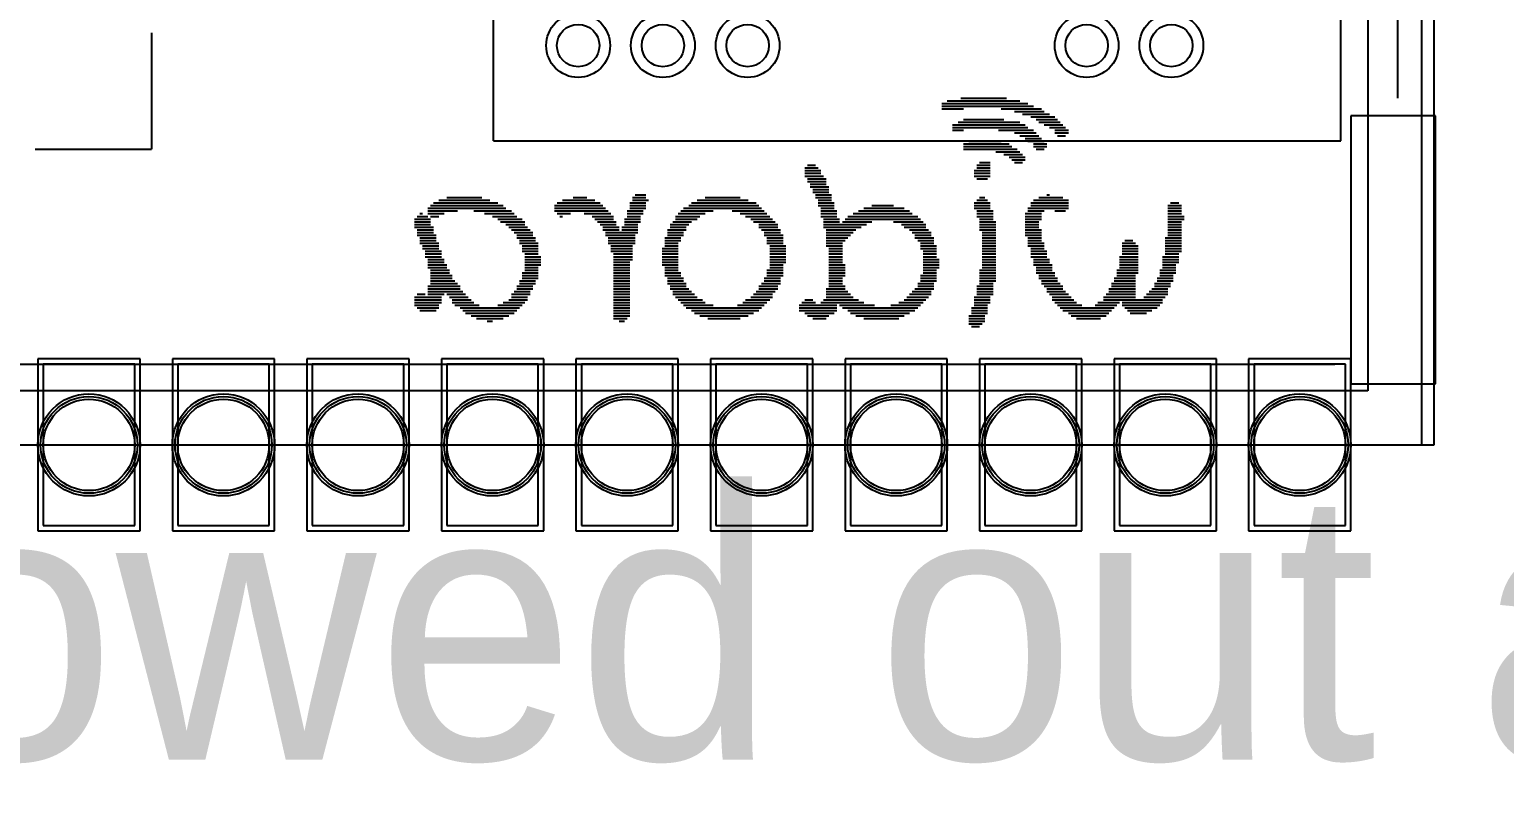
# Model space of a CAD drawing. Extents: x 135.1 to 200.1, y 94.8 to 120.2.
# Drawn here: x 158.32 to 172.24, y 94.83 to 102.2 of the extents above; entities that cross this region are included whole.
import ezdxf

# ---------------------------------------------------------------- set-up
doc = ezdxf.new("R2010")
doc.units = 0
doc.layers.get('0').update_dxf_attribs({"linetype": 'CONTINUOUS'})
for name, color, linetype in [('BOTTOMLAYER', 5, 'CONTINUOUS'), ('BOTTOMOVERLAY', 54, 'CONTINUOUS'), ('BOTTOMSOLDER', 6, 'CONTINUOUS'), ('INTERNALPLANE1', 76, 'CONTINUOUS'), ('MECHANICAL1', 6, 'CONTINUOUS'), ('MIDLAYER1', 16, 'CONTINUOUS'), ('MULTILAYER', 9, 'CONTINUOUS'), ('TOPLAYER', 1, 'CONTINUOUS'), ('TOPOVERLAY', 2, 'CONTINUOUS'), ('TOPPASTE', 8, 'CONTINUOUS'), ('TOPSOLDER', 216, 'CONTINUOUS')]:
    doc.layers.add(name, color=color, linetype=linetype)

# ---------------------------------------------------------------- blocks, each defined once
blk = doc.blocks.new('MT7628AN_DRQFN156_SMD_P0_2')
at = {"layer": 'TOPOVERLAY'}
for p in [(5, 6.099998), (6.099998, 5)]:
    blk.add_line(p, (6.1, 6.1), dxfattribs=at)
blk = doc.blocks.new('FBGA84_______4')
at = {"layer": 'TOPLAYER'}
for centre in [(-3.200001, 5.599999), (-2.4, 5.599999), (-1.600002, 5.599999), (1.599999, 5.599999), (2.399998, 5.599999), (3.199999, 5.599999), (-3.200001, 4.799998), (-2.4, 4.799998), (-1.600002, 4.799998), (1.599999, 4.799998), (2.399998, 4.799998), (3.199999, 4.799998), (-3.200001, 4), (-2.4, 4), (-1.600002, 4), (1.599999, 4), (2.399998, 4), (3.199999, 4), (-3.200001, 3.199999), (-2.4, 3.199999), (-1.600002, 3.199999), (1.599999, 3.199999), (2.399998, 3.199999), (3.199999, 3.199999), (-3.200001, 2.4), (-2.4, 2.4), (-1.600002, 2.4), (1.599999, 2.4), (2.399998, 2.4), (3.199999, 2.4), (-3.200001, 1.599999), (-2.4, 1.599999), (-1.600002, 1.599999), (1.599999, 1.599999), (2.399998, 1.599999), (3.199999, 1.599999), (-3.200001, 0.799998), (-2.4, 0.799998), (-1.600002, 0.799998), (1.599999, 0.799998), (2.399998, 0.799998), (3.199999, 0.799998), (-3.200001, 0), (-2.4, 0), (-1.600002, 0), (1.599999, 0), (2.399998, 0), (3.199999, 0), (-3.200001, -0.800001), (-2.4, -0.800001), (-1.600002, -0.800001), (1.599999, -0.800001), (2.399998, -0.800001), (3.199999, -0.800001), (-2.4, -1.600002), (-1.600002, -1.600002), (1.599999, -1.600002), (2.399998, -1.600002), (3.199999, -1.600002), (-3.200001, -2.4), (-2.4, -2.4), (-1.600002, -2.4), (1.599999, -2.4), (2.399998, -2.4), (-2.4, -3.200001), (-1.600002, -3.200001), (1.599999, -3.200001), (2.399998, -3.200001), (3.199999, -3.200001), (-3.200001, -4.000002), (-2.4, -4.000002), (-1.600002, -4.000002), (1.599999, -4.000002), (2.399998, -4.000002), (-2.4, -4.800001), (-1.600002, -4.800001), (1.599999, -4.800001), (2.399998, -4.800001), (3.199999, -4.800001), (-3.200001, -5.600001), (-2.4, -5.600001), (-1.600002, -5.600001), (1.599999, -5.600001), (2.399998, -5.600001)]:
    blk.add_circle(centre, 0.2, dxfattribs=at)
at = {"layer": 'TOPOVERLAY'}
for p, q in [((-4, -6.5), (-4, 6.5)), ((-4, 6.5), (4, 6.5)), ((4, -6.5), (4, 6.5)), ((-4, -6.5), (4, -6.5))]:
    blk.add_line(p, q, dxfattribs=at)
blk.add_circle((-4.341401, 6.5), 0.127, dxfattribs=at)
at = {"layer": 'TOPPASTE'}
for centre in [(-3.200001, 5.599999), (-2.4, 5.599999), (-1.600002, 5.599999), (1.599999, 5.599999), (2.399998, 5.599999), (3.199999, 5.599999), (-3.200001, 4.799998), (-2.4, 4.799998), (-1.600002, 4.799998), (1.599999, 4.799998), (2.399998, 4.799998), (3.199999, 4.799998), (-3.200001, 4), (-2.4, 4), (-1.600002, 4), (1.599999, 4), (2.399998, 4), (3.199999, 4), (-3.200001, 3.199999), (-2.4, 3.199999), (-1.600002, 3.199999), (1.599999, 3.199999), (2.399998, 3.199999), (3.199999, 3.199999), (-3.200001, 2.4), (-2.4, 2.4), (-1.600002, 2.4), (1.599999, 2.4), (2.399998, 2.4), (3.199999, 2.4), (-3.200001, 1.599999), (-2.4, 1.599999), (-1.600002, 1.599999), (1.599999, 1.599999), (2.399998, 1.599999), (3.199999, 1.599999), (-3.200001, 0.799998), (-2.4, 0.799998), (-1.600002, 0.799998), (1.599999, 0.799998), (2.399998, 0.799998), (3.199999, 0.799998), (-3.200001, 0), (-2.4, 0), (-1.600002, 0), (1.599999, 0), (2.399998, 0), (3.199999, 0), (-3.200001, -0.800001), (-2.4, -0.800001), (-1.600002, -0.800001), (1.599999, -0.800001), (2.399998, -0.800001), (3.199999, -0.800001), (-2.4, -1.600002), (-1.600002, -1.600002), (1.599999, -1.600002), (2.399998, -1.600002), (3.199999, -1.600002), (-3.200001, -2.4), (-2.4, -2.4), (-1.600002, -2.4), (1.599999, -2.4), (2.399998, -2.4), (-2.4, -3.200001), (-1.600002, -3.200001), (1.599999, -3.200001), (2.399998, -3.200001), (3.199999, -3.200001), (-3.200001, -4.000002), (-2.4, -4.000002), (-1.600002, -4.000002), (1.599999, -4.000002), (2.399998, -4.000002), (-2.4, -4.800001), (-1.600002, -4.800001), (1.599999, -4.800001), (2.399998, -4.800001), (3.199999, -4.800001), (-3.200001, -5.600001), (-2.4, -5.600001), (-1.600002, -5.600001), (1.599999, -5.600001), (2.399998, -5.600001)]:
    blk.add_circle(centre, 0.2, dxfattribs=at)
at = {"layer": 'TOPSOLDER'}
for centre in [(-3.200001, 5.599999), (-2.4, 5.599999), (-1.600002, 5.599999), (1.599999, 5.599999), (2.399998, 5.599999), (3.199999, 5.599999), (-3.200001, 4.799998), (-2.4, 4.799998), (-1.600002, 4.799998), (1.599999, 4.799998), (2.399998, 4.799998), (3.199999, 4.799998), (-3.200001, 4), (-2.4, 4), (-1.600002, 4), (1.599999, 4), (2.399998, 4), (3.199999, 4), (-3.200001, 3.199999), (-2.4, 3.199999), (-1.600002, 3.199999), (1.599999, 3.199999), (2.399998, 3.199999), (3.199999, 3.199999), (-3.200001, 2.4), (-2.4, 2.4), (-1.600002, 2.4), (1.599999, 2.4), (2.399998, 2.4), (3.199999, 2.4), (-3.200001, 1.599999), (-2.4, 1.599999), (-1.600002, 1.599999), (1.599999, 1.599999), (2.399998, 1.599999), (3.199999, 1.599999), (-3.200001, 0.799998), (-2.4, 0.799998), (-1.600002, 0.799998), (1.599999, 0.799998), (2.399998, 0.799998), (3.199999, 0.799998), (-3.200001, 0), (-2.4, 0), (-1.600002, 0), (1.599999, 0), (2.399998, 0), (3.199999, 0), (-3.200001, -0.800001), (-2.4, -0.800001), (-1.600002, -0.800001), (1.599999, -0.800001), (2.399998, -0.800001), (3.199999, -0.800001), (-2.4, -1.600002), (-1.600002, -1.600002), (1.599999, -1.600002), (2.399998, -1.600002), (3.199999, -1.600002), (-3.200001, -2.4), (-2.4, -2.4), (-1.600002, -2.4), (1.599999, -2.4), (2.399998, -2.4), (-2.4, -3.200001), (-1.600002, -3.200001), (1.599999, -3.200001), (2.399998, -3.200001), (3.199999, -3.200001), (-3.200001, -4.000002), (-2.4, -4.000002), (-1.600002, -4.000002), (1.599999, -4.000002), (2.399998, -4.000002), (-2.4, -4.800001), (-1.600002, -4.800001), (1.599999, -4.800001), (2.399998, -4.800001), (3.199999, -4.800001), (-3.200001, -5.600001), (-2.4, -5.600001), (-1.600002, -5.600001), (1.599999, -5.600001), (2.399998, -5.600001)]:
    blk.add_circle(centre, 0.3016, dxfattribs=at)

msp = doc.modelspace()

# ---------------------------------------------------------------- linework, layer by layer
at = {"layer": 'BOTTOMLAYER'}
for p, q in [((159.309003, 99.035801), (158.445403, 99.035801)), ((158.445403, 99.035801), (158.445403, 97.511801)), ((159.309003, 97.511801), (159.309003, 99.035801)), ((160.579003, 99.035801), (159.715403, 99.035801)), ((159.715403, 99.035801), (159.715403, 97.511801)), ((160.579003, 97.511801), (160.579003, 99.035801)), ((161.849003, 99.035801), (160.985403, 99.035801)), ((160.985403, 99.035801), (160.985403, 97.511801)), ((161.849003, 97.511801), (161.849003, 99.035801)), ((163.119003, 99.035801), (162.255403, 99.035801)), ((162.255403, 99.035801), (162.255403, 97.511801)), ((163.119003, 97.511801), (163.119003, 99.035801)), ((164.389003, 99.035801), (163.525403, 99.035801)), ((163.525403, 99.035801), (163.525403, 97.511801)), ((164.389003, 97.511801), (164.389003, 99.035801)), ((165.659003, 99.035801), (164.795403, 99.035801)), ((164.795403, 99.035801), (164.795403, 97.511801)), ((165.659003, 97.511801), (165.659003, 99.035801)), ((166.929003, 99.035801), (166.065403, 99.035801)), ((166.065403, 99.035801), (166.065403, 97.511801)), ((166.929003, 97.511801), (166.929003, 99.035801)), ((168.199003, 99.035801), (167.335403, 99.035801)), ((167.335403, 99.035801), (167.335403, 97.511801)), ((168.199003, 97.511801), (168.199003, 99.035801)), ((169.469003, 99.035801), (168.605403, 99.035801)), ((168.605403, 99.035801), (168.605403, 97.511801)), ((169.469003, 97.511801), (169.469003, 99.035801)), ((170.739003, 99.035801), (169.875403, 99.035801)), ((169.875403, 99.035801), (169.875403, 97.511801)), ((170.739003, 97.511801), (170.739003, 99.035801)), ((158.445403, 97.511801), (159.309003, 97.511801)), ((159.715403, 97.511801), (160.579003, 97.511801)), ((160.985403, 97.511801), (161.849003, 97.511801)), ((162.255403, 97.511801), (163.119003, 97.511801)), ((163.525403, 97.511801), (164.389003, 97.511801)), ((164.795403, 97.511801), (165.659003, 97.511801)), ((166.065403, 97.511801), (166.929003, 97.511801)), ((167.335403, 97.511801), (168.199003, 97.511801)), ((168.605403, 97.511801), (169.469003, 97.511801)), ((169.875403, 97.511801), (170.739003, 97.511801))]:
    msp.add_line(p, q, dxfattribs=at)
at = {"layer": 'BOTTOMOVERLAY'}
for p, q in [((166.979803, 101.525001), (167.665603, 101.525001)), ((167.106803, 101.550401), (167.538603, 101.550401)), ((166.929003, 101.499601), (167.741803, 101.499601)), ((166.929003, 101.474201), (167.792603, 101.474201)), ((166.929003, 101.448801), (167.132203, 101.448801)), ((167.487803, 101.448801), (167.868803, 101.448801)), ((167.614803, 101.423401), (167.894203, 101.423401)), ((167.691003, 101.398001), (167.945003, 101.398001)), ((167.767203, 101.372601), (167.995803, 101.372601)), ((167.030603, 101.296401), (167.716403, 101.296401)), ((167.030603, 101.271001), (167.741803, 101.271001)), ((167.030603, 101.245601), (167.132203, 101.245601)), ((167.081403, 101.321801), (167.665603, 101.321801)), ((167.132203, 101.347201), (167.513203, 101.347201)), ((167.462403, 101.245601), (167.792603, 101.245601)), ((167.818003, 101.347201), (168.021203, 101.347201)), ((167.843403, 101.321801), (168.046603, 101.321801)), ((167.894203, 101.296401), (168.072003, 101.296401)), ((167.945003, 101.271001), (168.097403, 101.271001)), ((167.995803, 101.245601), (168.122803, 101.245601)), ((167.132203, 101.118601), (167.564003, 101.118601)), ((167.132203, 101.093201), (167.589403, 101.093201)), ((167.183003, 101.144001), (167.487803, 101.144001)), ((167.614803, 101.220201), (167.818003, 101.220201)), ((167.665603, 101.194801), (167.843403, 101.194801)), ((167.716403, 101.169401), (167.868803, 101.169401)), ((167.741803, 101.144001), (167.894203, 101.144001)), ((167.792603, 101.118601), (167.919603, 101.118601)), ((167.792603, 101.093201), (167.919603, 101.093201)), ((167.995803, 101.220201), (168.122803, 101.220201)), ((168.021203, 101.194801), (168.097403, 101.194801)), ((167.132203, 101.067801), (167.640203, 101.067801)), ((167.437003, 101.042401), (167.665603, 101.042401)), ((167.513203, 101.017001), (167.691003, 101.017001)), ((167.564003, 100.991601), (167.716403, 100.991601)), ((167.589403, 100.966201), (167.716403, 100.966201)), ((167.818003, 101.067801), (167.894203, 101.067801)), ((165.633603, 100.890001), (165.760603, 100.890001)), ((165.633603, 100.864601), (165.786003, 100.864601)), ((165.633603, 100.839201), (165.786003, 100.839201)), ((165.633603, 100.813801), (165.811403, 100.813801)), ((165.659003, 100.915401), (165.735203, 100.915401)), ((167.233803, 100.864601), (167.386203, 100.864601)), ((167.233803, 100.839201), (167.386203, 100.839201)), ((167.233803, 100.813801), (167.386203, 100.813801)), ((167.259203, 100.915401), (167.386203, 100.915401)), ((167.259203, 100.890001), (167.386203, 100.890001)), ((167.284603, 100.940801), (167.386203, 100.940801)), ((167.614803, 100.940801), (167.691003, 100.940801)), ((165.659003, 100.788401), (165.836803, 100.788401)), ((165.659003, 100.763001), (165.836803, 100.763001)), ((165.684403, 100.737601), (165.836803, 100.737601)), ((165.684403, 100.712201), (165.862203, 100.712201)), ((165.709803, 100.686801), (165.862203, 100.686801)), ((167.259203, 100.788401), (167.360803, 100.788401)), ((162.103003, 100.534401), (162.788803, 100.534401)), ((162.128403, 100.559801), (162.738003, 100.559801)), ((162.179203, 100.585201), (162.661803, 100.585201)), ((162.255403, 100.610601), (162.585603, 100.610601)), ((163.271403, 100.534401), (163.728603, 100.534401)), ((163.296803, 100.559801), (163.703203, 100.559801)), ((163.347603, 100.585201), (163.652403, 100.585201)), ((163.449203, 100.610601), (163.576203, 100.610601)), ((163.982603, 100.559801), (164.135003, 100.559801)), ((163.982603, 100.534401), (164.135003, 100.534401)), ((164.008003, 100.610601), (164.135003, 100.610601)), ((164.008003, 100.585201), (164.160403, 100.585201)), ((164.033403, 100.636001), (164.135003, 100.636001)), ((164.541403, 100.534401), (165.201803, 100.534401)), ((164.566803, 100.559801), (165.176403, 100.559801)), ((164.617603, 100.585201), (165.100203, 100.585201)), ((164.693803, 100.610601), (165.024003, 100.610601)), ((165.709803, 100.661401), (165.862203, 100.661401)), ((165.735203, 100.636001), (165.887603, 100.636001)), ((165.735203, 100.610601), (165.887603, 100.610601)), ((165.760603, 100.585201), (165.887603, 100.585201)), ((165.760603, 100.559801), (165.913003, 100.559801)), ((165.760603, 100.534401), (165.913003, 100.534401)), ((166.268603, 100.534401), (166.471803, 100.534401)), ((167.233803, 100.559801), (167.386203, 100.559801)), ((167.233803, 100.534401), (167.386203, 100.534401)), ((167.259203, 100.585201), (167.360803, 100.585201)), ((167.284603, 100.610601), (167.335403, 100.610601)), ((167.767203, 100.559801), (168.122803, 100.559801)), ((167.767203, 100.534401), (168.122803, 100.534401)), ((167.792603, 100.585201), (168.122803, 100.585201)), ((167.843403, 100.610601), (168.072003, 100.610601)), ((167.919603, 100.636001), (167.945003, 100.636001)), ((169.062603, 100.534401), (169.189603, 100.534401)), ((169.088003, 100.559801), (169.164203, 100.559801)), ((161.950603, 100.407401), (162.103003, 100.407401)), ((161.976003, 100.432801), (162.077603, 100.432801)), ((162.001403, 100.458201), (162.026803, 100.458201)), ((162.077603, 100.509001), (162.814203, 100.509001)), ((162.077603, 100.483601), (162.357003, 100.483601)), ((162.077603, 100.458201), (162.230003, 100.458201)), ((162.103003, 100.432801), (162.179203, 100.432801)), ((162.509403, 100.483601), (162.865003, 100.483601)), ((162.611003, 100.458201), (162.890403, 100.458201)), ((162.687203, 100.432801), (162.915803, 100.432801)), ((162.738003, 100.407401), (162.966603, 100.407401)), ((163.271403, 100.509001), (163.754003, 100.509001)), ((163.271403, 100.483601), (163.779403, 100.483601)), ((163.296803, 100.458201), (163.423803, 100.458201)), ((163.322203, 100.432801), (163.347603, 100.432801)), ((163.550803, 100.458201), (163.804803, 100.458201)), ((163.627003, 100.432801), (163.830203, 100.432801)), ((163.652403, 100.407401), (163.830203, 100.407401)), ((163.931803, 100.407401), (164.084203, 100.407401)), ((163.957203, 100.483601), (164.109603, 100.483601)), ((163.957203, 100.458201), (164.109603, 100.458201)), ((163.957203, 100.432801), (164.084203, 100.432801)), ((163.982603, 100.509001), (164.135003, 100.509001)), ((164.414403, 100.432801), (164.643003, 100.432801)), ((164.414403, 100.407401), (164.617603, 100.407401)), ((164.439803, 100.458201), (164.693803, 100.458201)), ((164.465203, 100.483601), (164.770003, 100.483601)), ((164.490603, 100.509001), (165.227203, 100.509001)), ((164.947803, 100.483601), (165.252603, 100.483601)), ((165.024003, 100.458201), (165.278003, 100.458201)), ((165.074803, 100.432801), (165.303403, 100.432801)), ((165.125603, 100.407401), (165.328803, 100.407401)), ((165.786003, 100.509001), (165.913003, 100.509001)), ((165.786003, 100.483601), (165.938403, 100.483601)), ((165.786003, 100.458201), (165.938403, 100.458201)), ((165.786003, 100.432801), (165.938403, 100.432801)), ((165.811403, 100.407401), (165.963803, 100.407401)), ((166.014603, 100.407401), (166.725803, 100.407401)), ((166.040003, 100.432801), (166.700403, 100.432801)), ((166.090803, 100.458201), (166.649603, 100.458201)), ((166.141603, 100.483601), (166.624203, 100.483601)), ((166.192403, 100.509001), (166.573403, 100.509001)), ((167.233803, 100.509001), (167.386203, 100.509001)), ((167.259203, 100.483601), (167.411603, 100.483601)), ((167.259203, 100.458201), (167.411603, 100.458201)), ((167.259203, 100.432801), (167.411603, 100.432801)), ((167.284603, 100.407401), (167.411603, 100.407401)), ((167.716403, 100.458201), (167.868803, 100.458201)), ((167.716403, 100.432801), (167.868803, 100.432801)), ((167.716403, 100.407401), (167.868803, 100.407401)), ((167.741803, 100.509001), (168.122803, 100.509001)), ((167.741803, 100.483601), (167.894203, 100.483601)), ((167.995803, 100.483601), (168.097403, 100.483601)), ((169.062603, 100.509001), (169.189603, 100.509001)), ((169.062603, 100.483601), (169.189603, 100.483601)), ((169.062603, 100.458201), (169.189603, 100.458201)), ((169.062603, 100.432801), (169.215003, 100.432801)), ((169.062603, 100.407401), (169.215003, 100.407401)), ((161.950603, 100.382001), (162.103003, 100.382001)), ((161.950603, 100.356601), (162.103003, 100.356601)), ((161.950603, 100.331201), (162.128403, 100.331201)), ((161.976003, 100.305801), (162.128403, 100.305801)), ((161.976003, 100.280401), (162.128403, 100.280401)), ((161.976003, 100.255001), (162.153803, 100.255001)), ((162.763403, 100.382001), (162.992003, 100.382001)), ((162.814203, 100.356601), (162.992003, 100.356601)), ((162.839603, 100.331201), (163.017403, 100.331201)), ((162.865003, 100.305801), (163.042803, 100.305801)), ((162.890403, 100.280401), (163.068203, 100.280401)), ((162.915803, 100.255001), (163.068203, 100.255001)), ((163.677803, 100.382001), (163.855603, 100.382001)), ((163.703203, 100.356601), (163.855603, 100.356601)), ((163.728603, 100.331201), (163.881003, 100.331201)), ((163.728603, 100.305801), (163.881003, 100.305801)), ((163.754003, 100.280401), (164.058803, 100.280401)), ((163.754003, 100.255001), (164.033403, 100.255001)), ((163.906403, 100.331201), (164.058803, 100.331201)), ((163.906403, 100.305801), (164.058803, 100.305801)), ((163.931803, 100.382001), (164.084203, 100.382001)), ((163.931803, 100.356601), (164.058803, 100.356601)), ((164.338203, 100.305801), (164.516003, 100.305801)), ((164.338203, 100.280401), (164.490603, 100.280401)), ((164.338203, 100.255001), (164.490603, 100.255001)), ((164.363603, 100.356601), (164.541403, 100.356601)), ((164.363603, 100.331201), (164.516003, 100.331201)), ((164.389003, 100.382001), (164.566803, 100.382001)), ((165.151003, 100.382001), (165.354203, 100.382001)), ((165.201803, 100.356601), (165.379603, 100.356601)), ((165.201803, 100.331201), (165.379603, 100.331201)), ((165.227203, 100.305801), (165.405003, 100.305801)), ((165.252603, 100.280401), (165.405003, 100.280401)), ((165.252603, 100.255001), (165.430403, 100.255001)), ((165.811403, 100.382001), (165.963803, 100.382001)), ((165.811403, 100.356601), (166.217803, 100.356601)), ((165.811403, 100.331201), (166.167003, 100.331201)), ((165.836803, 100.305801), (166.116203, 100.305801)), ((165.836803, 100.280401), (166.090803, 100.280401)), ((165.836803, 100.255001), (166.065403, 100.255001)), ((165.989203, 100.382001), (166.268603, 100.382001)), ((166.471803, 100.382001), (166.751203, 100.382001)), ((166.548003, 100.356601), (166.776603, 100.356601)), ((166.573403, 100.331201), (166.776603, 100.331201)), ((166.624203, 100.305801), (166.802003, 100.305801)), ((166.649603, 100.280401), (166.827403, 100.280401)), ((166.675003, 100.255001), (166.827403, 100.255001)), ((167.284603, 100.382001), (167.437003, 100.382001)), ((167.284603, 100.356601), (167.437003, 100.356601)), ((167.284603, 100.331201), (167.437003, 100.331201)), ((167.284603, 100.305801), (167.437003, 100.305801)), ((167.310003, 100.280401), (167.437003, 100.280401)), ((167.310003, 100.255001), (167.437003, 100.255001)), ((167.716403, 100.382001), (167.843403, 100.382001)), ((167.716403, 100.356601), (167.843403, 100.356601)), ((167.716403, 100.331201), (167.843403, 100.331201)), ((167.716403, 100.305801), (167.868803, 100.305801)), ((167.716403, 100.280401), (167.868803, 100.280401)), ((167.716403, 100.255001), (167.868803, 100.255001)), ((169.062603, 100.382001), (169.189603, 100.382001)), ((169.062603, 100.356601), (169.189603, 100.356601)), ((169.062603, 100.331201), (169.189603, 100.331201)), ((169.062603, 100.305801), (169.189603, 100.305801)), ((169.062603, 100.280401), (169.189603, 100.280401)), ((169.062603, 100.255001), (169.189603, 100.255001)), ((162.001403, 100.229601), (162.153803, 100.229601)), ((162.001403, 100.204201), (162.153803, 100.204201)), ((162.001403, 100.178801), (162.179203, 100.178801)), ((162.026803, 100.153401), (162.179203, 100.153401)), ((162.026803, 100.128001), (162.179203, 100.128001)), ((162.915803, 100.229601), (163.093603, 100.229601)), ((162.941203, 100.204201), (163.093603, 100.204201)), ((162.941203, 100.178801), (163.119003, 100.178801)), ((162.966603, 100.153401), (163.119003, 100.153401)), ((162.966603, 100.128001), (163.119003, 100.128001)), ((163.779403, 100.229601), (164.033403, 100.229601)), ((163.779403, 100.204201), (164.033403, 100.204201)), ((163.779403, 100.178801), (164.033403, 100.178801)), ((163.804803, 100.153401), (164.008003, 100.153401)), ((163.804803, 100.128001), (164.008003, 100.128001)), ((164.287403, 100.128001), (164.439803, 100.128001)), ((164.312803, 100.229601), (164.465203, 100.229601)), ((164.312803, 100.204201), (164.465203, 100.204201)), ((164.312803, 100.178801), (164.439803, 100.178801)), ((164.312803, 100.153401), (164.439803, 100.153401)), ((165.278003, 100.229601), (165.430403, 100.229601)), ((165.278003, 100.204201), (165.430403, 100.204201)), ((165.278003, 100.178801), (165.430403, 100.178801)), ((165.303403, 100.153401), (165.455803, 100.153401)), ((165.303403, 100.128001), (165.455803, 100.128001)), ((165.836803, 100.229601), (166.040003, 100.229601)), ((165.836803, 100.204201), (166.014603, 100.204201)), ((165.836803, 100.178801), (165.989203, 100.178801)), ((165.836803, 100.153401), (165.989203, 100.153401)), ((165.862203, 100.128001), (165.989203, 100.128001)), ((166.675003, 100.229601), (166.852803, 100.229601)), ((166.700403, 100.204201), (166.852803, 100.204201)), ((166.725803, 100.178801), (166.852803, 100.178801)), ((166.725803, 100.153401), (166.878203, 100.153401)), ((166.725803, 100.128001), (166.878203, 100.128001)), ((167.310003, 100.229601), (167.437003, 100.229601)), ((167.310003, 100.204201), (167.437003, 100.204201)), ((167.310003, 100.178801), (167.437003, 100.178801)), ((167.310003, 100.153401), (167.437003, 100.153401)), ((167.310003, 100.128001), (167.437003, 100.128001)), ((167.741803, 100.229601), (167.868803, 100.229601)), ((167.741803, 100.204201), (167.868803, 100.204201)), ((167.741803, 100.178801), (167.894203, 100.178801)), ((167.741803, 100.153401), (167.894203, 100.153401)), ((167.767203, 100.128001), (167.894203, 100.128001)), ((168.630803, 100.178801), (168.757803, 100.178801)), ((168.630803, 100.153401), (168.783203, 100.153401)), ((168.630803, 100.128001), (168.783203, 100.128001)), ((168.656203, 100.204201), (168.732403, 100.204201)), ((169.037203, 100.229601), (169.189603, 100.229601)), ((169.037203, 100.204201), (169.189603, 100.204201)), ((169.037203, 100.178801), (169.189603, 100.178801)), ((169.037203, 100.153401), (169.189603, 100.153401)), ((169.037203, 100.128001), (169.189603, 100.128001)), ((162.052203, 100.102601), (162.204603, 100.102601)), ((162.052203, 100.077201), (162.204603, 100.077201)), ((162.052203, 100.051801), (162.204603, 100.051801)), ((162.077603, 100.026401), (162.230003, 100.026401)), ((162.077603, 100.001001), (162.230003, 100.001001)), ((162.077603, 99.975601), (162.255403, 99.975601)), ((162.966603, 100.102601), (163.119003, 100.102601)), ((162.992003, 100.077201), (163.119003, 100.077201)), ((162.992003, 100.051801), (163.144403, 100.051801)), ((162.992003, 100.026401), (163.144403, 100.026401)), ((162.992003, 100.001001), (163.144403, 100.001001)), ((162.992003, 99.975601), (163.144403, 99.975601)), ((163.804803, 100.102601), (164.008003, 100.102601)), ((163.830203, 100.077201), (164.008003, 100.077201)), ((163.830203, 100.051801), (164.008003, 100.051801)), ((163.830203, 100.026401), (164.008003, 100.026401)), ((163.830203, 100.001001), (163.982603, 100.001001)), ((163.830203, 99.975601), (163.982603, 99.975601)), ((164.287403, 100.102601), (164.439803, 100.102601)), ((164.287403, 100.077201), (164.439803, 100.077201)), ((164.287403, 100.051801), (164.439803, 100.051801)), ((164.287403, 100.026401), (164.439803, 100.026401)), ((164.287403, 100.001001), (164.439803, 100.001001)), ((164.287403, 99.975601), (164.439803, 99.975601)), ((165.303403, 100.102601), (165.455803, 100.102601)), ((165.303403, 100.077201), (165.455803, 100.077201)), ((165.303403, 100.051801), (165.455803, 100.051801)), ((165.303403, 100.026401), (165.455803, 100.026401)), ((165.303403, 100.001001), (165.455803, 100.001001)), ((165.303403, 99.975601), (165.430403, 99.975601)), ((165.862203, 100.102601), (165.989203, 100.102601)), ((165.862203, 100.077201), (165.989203, 100.077201)), ((165.862203, 100.051801), (165.989203, 100.051801)), ((165.862203, 100.026401), (165.989203, 100.026401)), ((165.862203, 100.001001), (165.989203, 100.001001)), ((165.862203, 99.975601), (166.014603, 99.975601)), ((166.751203, 100.102601), (166.878203, 100.102601)), ((166.751203, 100.077201), (166.878203, 100.077201)), ((166.751203, 100.051801), (166.878203, 100.051801)), ((166.751203, 100.026401), (166.903603, 100.026401)), ((166.751203, 100.001001), (166.903603, 100.001001)), ((166.751203, 99.975601), (166.903603, 99.975601)), ((167.310003, 100.102601), (167.437003, 100.102601)), ((167.310003, 100.077201), (167.437003, 100.077201)), ((167.310003, 100.051801), (167.437003, 100.051801)), ((167.310003, 100.026401), (167.437003, 100.026401)), ((167.310003, 100.001001), (167.437003, 100.001001)), ((167.310003, 99.975601), (167.437003, 99.975601)), ((167.767203, 100.102601), (167.919603, 100.102601)), ((167.767203, 100.077201), (167.919603, 100.077201)), ((167.767203, 100.051801), (167.919603, 100.051801)), ((167.792603, 100.026401), (167.945003, 100.026401)), ((167.792603, 100.001001), (167.945003, 100.001001)), ((167.792603, 99.975601), (167.970403, 99.975601)), ((168.605403, 100.051801), (168.783203, 100.051801)), ((168.605403, 100.026401), (168.783203, 100.026401)), ((168.605403, 100.001001), (168.783203, 100.001001)), ((168.605403, 99.975601), (168.783203, 99.975601)), ((168.630803, 100.102601), (168.783203, 100.102601)), ((168.630803, 100.077201), (168.783203, 100.077201)), ((169.011803, 100.051801), (169.164203, 100.051801)), ((169.011803, 100.026401), (169.164203, 100.026401)), ((169.011803, 100.001001), (169.164203, 100.001001)), ((169.011803, 99.975601), (169.138803, 99.975601)), ((169.037203, 100.102601), (169.189603, 100.102601)), ((169.037203, 100.077201), (169.164203, 100.077201)), ((162.077603, 99.950201), (162.255403, 99.950201)), ((162.103003, 99.924801), (162.280803, 99.924801)), ((162.103003, 99.899401), (162.280803, 99.899401)), ((162.103003, 99.874001), (162.306203, 99.874001)), ((162.103003, 99.848601), (162.306203, 99.848601)), ((162.966603, 99.899401), (163.119003, 99.899401)), ((162.966603, 99.874001), (163.119003, 99.874001)), ((162.966603, 99.848601), (163.119003, 99.848601)), ((162.992003, 99.950201), (163.119003, 99.950201)), ((162.992003, 99.924801), (163.119003, 99.924801)), ((163.830203, 99.950201), (163.982603, 99.950201)), ((163.830203, 99.924801), (163.982603, 99.924801)), ((163.830203, 99.899401), (163.982603, 99.899401)), ((163.830203, 99.874001), (163.982603, 99.874001)), ((163.830203, 99.848601), (163.982603, 99.848601)), ((164.312803, 99.950201), (164.439803, 99.950201)), ((164.312803, 99.924801), (164.439803, 99.924801)), ((164.312803, 99.899401), (164.465203, 99.899401)), ((164.312803, 99.874001), (164.465203, 99.874001)), ((164.338203, 99.848601), (164.490603, 99.848601)), ((165.252603, 99.848601), (165.405003, 99.848601)), ((165.278003, 99.924801), (165.430403, 99.924801)), ((165.278003, 99.899401), (165.430403, 99.899401)), ((165.278003, 99.874001), (165.430403, 99.874001)), ((165.303403, 99.950201), (165.430403, 99.950201)), ((165.862203, 99.950201), (166.014603, 99.950201)), ((165.862203, 99.924801), (166.014603, 99.924801)), ((165.862203, 99.899401), (166.014603, 99.899401)), ((165.862203, 99.874001), (166.014603, 99.874001)), ((165.862203, 99.848601), (165.989203, 99.848601)), ((166.725803, 99.874001), (166.878203, 99.874001)), ((166.725803, 99.848601), (166.878203, 99.848601)), ((166.751203, 99.950201), (166.903603, 99.950201)), ((166.751203, 99.924801), (166.878203, 99.924801)), ((166.751203, 99.899401), (166.878203, 99.899401)), ((167.284603, 99.924801), (167.437003, 99.924801)), ((167.284603, 99.899401), (167.437003, 99.899401)), ((167.284603, 99.874001), (167.437003, 99.874001)), ((167.284603, 99.848601), (167.437003, 99.848601)), ((167.310003, 99.950201), (167.437003, 99.950201)), ((167.818003, 99.950201), (167.970403, 99.950201)), ((167.818003, 99.924801), (167.970403, 99.924801)), ((167.818003, 99.899401), (167.995803, 99.899401)), ((167.843403, 99.874001), (167.995803, 99.874001)), ((167.843403, 99.848601), (168.021203, 99.848601)), ((168.554603, 99.848601), (168.757803, 99.848601)), ((168.580003, 99.924801), (168.783203, 99.924801)), ((168.580003, 99.899401), (168.783203, 99.899401)), ((168.580003, 99.874001), (168.757803, 99.874001)), ((168.605403, 99.950201), (168.783203, 99.950201)), ((168.961003, 99.848601), (169.113403, 99.848601)), ((168.986403, 99.924801), (169.138803, 99.924801)), ((168.986403, 99.899401), (169.138803, 99.899401)), ((168.986403, 99.874001), (169.113403, 99.874001)), ((169.011803, 99.950201), (169.138803, 99.950201)), ((161.976003, 99.696201), (162.052203, 99.696201)), ((162.077603, 99.772401), (162.382403, 99.772401)), ((162.077603, 99.747001), (162.382403, 99.747001)), ((162.077603, 99.721601), (162.407803, 99.721601)), ((162.077603, 99.696201), (162.230003, 99.696201)), ((162.103003, 99.823201), (162.331603, 99.823201)), ((162.103003, 99.797801), (162.357003, 99.797801)), ((162.255403, 99.696201), (162.433203, 99.696201)), ((162.865003, 99.696201), (163.042803, 99.696201)), ((162.890403, 99.721601), (163.042803, 99.721601)), ((162.915803, 99.772401), (163.068203, 99.772401)), ((162.915803, 99.747001), (163.068203, 99.747001)), ((162.941203, 99.823201), (163.093603, 99.823201)), ((162.941203, 99.797801), (163.093603, 99.797801)), ((163.830203, 99.823201), (163.982603, 99.823201)), ((163.830203, 99.797801), (163.982603, 99.797801)), ((163.830203, 99.772401), (163.982603, 99.772401)), ((163.830203, 99.747001), (163.982603, 99.747001)), ((163.830203, 99.721601), (163.982603, 99.721601)), ((163.830203, 99.696201), (163.982603, 99.696201)), ((164.338203, 99.823201), (164.490603, 99.823201)), ((164.338203, 99.797801), (164.516003, 99.797801)), ((164.363603, 99.772401), (164.516003, 99.772401)), ((164.363603, 99.747001), (164.541403, 99.747001)), ((164.389003, 99.721601), (164.566803, 99.721601)), ((164.389003, 99.696201), (164.592203, 99.696201)), ((165.151003, 99.696201), (165.328803, 99.696201)), ((165.176403, 99.721601), (165.354203, 99.721601)), ((165.201803, 99.772401), (165.379603, 99.772401)), ((165.201803, 99.747001), (165.379603, 99.747001)), ((165.227203, 99.797801), (165.405003, 99.797801)), ((165.252603, 99.823201), (165.405003, 99.823201)), ((165.836803, 99.747001), (166.014603, 99.747001)), ((165.836803, 99.721601), (166.040003, 99.721601)), ((165.836803, 99.696201), (166.065403, 99.696201)), ((165.862203, 99.823201), (165.989203, 99.823201)), ((165.862203, 99.797801), (165.989203, 99.797801)), ((165.862203, 99.772401), (166.014603, 99.772401)), ((166.624203, 99.696201), (166.827403, 99.696201)), ((166.649603, 99.721601), (166.827403, 99.721601)), ((166.675003, 99.747001), (166.852803, 99.747001)), ((166.700403, 99.797801), (166.852803, 99.797801)), ((166.700403, 99.772401), (166.852803, 99.772401)), ((166.725803, 99.823201), (166.878203, 99.823201)), ((167.259203, 99.772401), (167.411603, 99.772401)), ((167.259203, 99.747001), (167.411603, 99.747001)), ((167.259203, 99.721601), (167.411603, 99.721601)), ((167.259203, 99.696201), (167.411603, 99.696201)), ((167.284603, 99.823201), (167.437003, 99.823201)), ((167.284603, 99.797801), (167.411603, 99.797801)), ((167.868803, 99.823201), (168.021203, 99.823201)), ((167.868803, 99.797801), (168.046603, 99.797801)), ((167.894203, 99.772401), (168.072003, 99.772401)), ((167.919603, 99.747001), (168.072003, 99.747001)), ((167.919603, 99.721601), (168.097403, 99.721601)), ((167.945003, 99.696201), (168.122803, 99.696201)), ((168.478403, 99.696201), (168.757803, 99.696201)), ((168.503803, 99.747001), (168.757803, 99.747001)), ((168.503803, 99.721601), (168.757803, 99.721601)), ((168.529203, 99.797801), (168.757803, 99.797801)), ((168.529203, 99.772401), (168.757803, 99.772401)), ((168.554603, 99.823201), (168.757803, 99.823201)), ((168.859403, 99.696201), (169.062603, 99.696201)), ((168.884803, 99.721601), (169.062603, 99.721601)), ((168.910203, 99.747001), (169.062603, 99.747001)), ((168.935603, 99.797801), (169.088003, 99.797801)), ((168.935603, 99.772401), (169.088003, 99.772401)), ((168.961003, 99.823201), (169.113403, 99.823201)), ((161.950603, 99.670801), (162.204603, 99.670801)), ((161.950603, 99.645401), (162.204603, 99.645401)), ((161.950603, 99.620001), (162.204603, 99.620001)), ((161.950603, 99.594601), (162.179203, 99.594601)), ((161.976003, 99.569201), (162.179203, 99.569201)), ((162.280803, 99.670801), (162.458603, 99.670801)), ((162.306203, 99.645401), (162.484003, 99.645401)), ((162.306203, 99.620001), (162.509403, 99.620001)), ((162.331603, 99.594601), (162.560203, 99.594601)), ((162.382403, 99.569201), (162.941203, 99.569201)), ((162.738003, 99.594601), (162.966603, 99.594601)), ((162.788803, 99.620001), (162.992003, 99.620001)), ((162.839603, 99.645401), (163.017403, 99.645401)), ((162.865003, 99.670801), (163.017403, 99.670801)), ((163.830203, 99.670801), (163.982603, 99.670801)), ((163.830203, 99.645401), (163.982603, 99.645401)), ((163.830203, 99.620001), (163.982603, 99.620001)), ((163.830203, 99.594601), (163.982603, 99.594601)), ((163.830203, 99.569201), (163.982603, 99.569201)), ((164.414403, 99.670801), (164.617603, 99.670801)), ((164.439803, 99.645401), (164.668403, 99.645401)), ((164.465203, 99.620001), (164.693803, 99.620001)), ((164.490603, 99.594601), (164.770003, 99.594601)), ((164.516003, 99.569201), (165.227203, 99.569201)), ((164.998603, 99.594601), (165.252603, 99.594601)), ((165.049403, 99.620001), (165.278003, 99.620001)), ((165.074803, 99.645401), (165.303403, 99.645401)), ((165.125603, 99.670801), (165.328803, 99.670801)), ((165.582803, 99.594601), (165.938403, 99.594601)), ((165.582803, 99.569201), (165.938403, 99.569201)), ((165.608203, 99.620001), (165.735203, 99.620001)), ((165.633603, 99.645401), (165.709803, 99.645401)), ((165.786003, 99.620001), (166.192403, 99.620001)), ((165.811403, 99.645401), (166.141603, 99.645401)), ((165.836803, 99.670801), (166.090803, 99.670801)), ((165.963803, 99.594601), (166.294003, 99.594601)), ((165.989203, 99.569201), (166.700403, 99.569201)), ((166.446403, 99.594601), (166.725803, 99.594601)), ((166.522603, 99.620001), (166.751203, 99.620001)), ((166.573403, 99.645401), (166.776603, 99.645401)), ((166.598803, 99.670801), (166.802003, 99.670801)), ((167.208403, 99.569201), (167.360803, 99.569201)), ((167.233803, 99.670801), (167.386203, 99.670801)), ((167.233803, 99.645401), (167.386203, 99.645401)), ((167.233803, 99.620001), (167.386203, 99.620001)), ((167.233803, 99.594601), (167.360803, 99.594601)), ((167.970403, 99.670801), (168.148203, 99.670801)), ((167.970403, 99.645401), (168.173603, 99.645401)), ((167.995803, 99.620001), (168.199003, 99.620001)), ((168.021203, 99.594601), (168.249803, 99.594601)), ((168.046603, 99.569201), (168.554603, 99.569201)), ((168.376803, 99.594601), (168.580003, 99.594601)), ((168.402203, 99.620001), (168.605403, 99.620001)), ((168.453003, 99.670801), (168.757803, 99.670801)), ((168.453003, 99.645401), (169.011803, 99.645401)), ((168.630803, 99.620001), (169.011803, 99.620001)), ((168.630803, 99.594601), (168.986403, 99.594601)), ((168.656203, 99.569201), (168.961003, 99.569201)), ((168.834003, 99.670801), (169.037203, 99.670801)), ((162.001403, 99.543801), (162.153803, 99.543801)), ((162.407803, 99.543801), (162.915803, 99.543801)), ((162.433203, 99.518401), (162.890403, 99.518401)), ((162.484003, 99.493001), (162.839603, 99.493001)), ((162.534803, 99.467601), (162.788803, 99.467601)), ((162.636403, 99.442201), (162.687203, 99.442201)), ((163.830203, 99.543801), (163.982603, 99.543801)), ((163.830203, 99.518401), (163.982603, 99.518401)), ((163.830203, 99.493001), (163.982603, 99.493001)), ((163.830203, 99.467601), (163.957203, 99.467601)), ((163.881003, 99.442201), (163.931803, 99.442201)), ((164.566803, 99.543801), (165.201803, 99.543801)), ((164.592203, 99.518401), (165.151003, 99.518401)), ((164.643003, 99.493001), (165.100203, 99.493001)), ((164.719203, 99.467601), (165.024003, 99.467601)), ((165.582803, 99.543801), (165.938403, 99.543801)), ((165.633603, 99.518401), (165.913003, 99.518401)), ((165.659003, 99.493001), (165.862203, 99.493001)), ((165.709803, 99.467601), (165.836803, 99.467601)), ((166.040003, 99.543801), (166.675003, 99.543801)), ((166.065403, 99.518401), (166.624203, 99.518401)), ((166.116203, 99.493001), (166.573403, 99.493001)), ((166.192403, 99.467601), (166.522603, 99.467601)), ((167.183003, 99.493001), (167.335403, 99.493001)), ((167.183003, 99.467601), (167.335403, 99.467601)), ((167.183003, 99.442201), (167.335403, 99.442201)), ((167.183003, 99.416801), (167.310003, 99.416801)), ((167.208403, 99.543801), (167.360803, 99.543801)), ((167.208403, 99.518401), (167.360803, 99.518401)), ((168.072003, 99.543801), (168.529203, 99.543801)), ((168.122803, 99.518401), (168.503803, 99.518401)), ((168.148203, 99.493001), (168.478403, 99.493001)), ((168.199003, 99.467601), (168.427603, 99.467601)), ((168.681603, 99.543801), (168.910203, 99.543801)), ((168.707003, 99.518401), (168.859403, 99.518401)), ((167.208403, 99.391401), (167.284603, 99.391401))]:
    msp.add_line(p, q, dxfattribs=at)
at = {"layer": 'BOTTOMSOLDER'}
for p, q in [((159.359803, 99.086601), (158.394603, 99.086601)), ((158.394603, 99.086601), (158.394603, 97.461001)), ((159.359803, 97.461001), (159.359803, 99.086601)), ((160.629803, 99.086601), (159.664603, 99.086601)), ((159.664603, 99.086601), (159.664603, 97.461001)), ((160.629803, 97.461001), (160.629803, 99.086601)), ((161.899803, 99.086601), (160.934603, 99.086601)), ((160.934603, 99.086601), (160.934603, 97.461001)), ((161.899803, 97.461001), (161.899803, 99.086601)), ((163.169803, 99.086601), (162.204603, 99.086601)), ((162.204603, 99.086601), (162.204603, 97.461001)), ((163.169803, 97.461001), (163.169803, 99.086601)), ((164.439803, 99.086601), (163.474603, 99.086601)), ((163.474603, 99.086601), (163.474603, 97.461001)), ((164.439803, 97.461001), (164.439803, 99.086601)), ((165.709803, 99.086601), (164.744603, 99.086601)), ((164.744603, 99.086601), (164.744603, 97.461001)), ((165.709803, 97.461001), (165.709803, 99.086601)), ((166.979803, 99.086601), (166.014603, 99.086601)), ((166.014603, 99.086601), (166.014603, 97.461001)), ((166.979803, 97.461001), (166.979803, 99.086601)), ((168.249803, 99.086601), (167.284603, 99.086601)), ((167.284603, 99.086601), (167.284603, 97.461001)), ((168.249803, 97.461001), (168.249803, 99.086601)), ((169.519803, 99.086601), (168.554603, 99.086601)), ((168.554603, 99.086601), (168.554603, 97.461001)), ((169.519803, 97.461001), (169.519803, 99.086601)), ((170.789803, 99.086601), (169.824603, 99.086601)), ((169.824603, 99.086601), (169.824603, 97.461001)), ((170.789803, 97.461001), (170.789803, 99.086601)), ((158.394603, 97.461001), (159.359803, 97.461001)), ((159.664603, 97.461001), (160.629803, 97.461001)), ((160.934603, 97.461001), (161.899803, 97.461001)), ((162.204603, 97.461001), (163.169803, 97.461001)), ((163.474603, 97.461001), (164.439803, 97.461001)), ((164.744603, 97.461001), (165.709803, 97.461001)), ((166.014603, 97.461001), (166.979803, 97.461001)), ((167.284603, 97.461001), (168.249803, 97.461001)), ((168.554603, 97.461001), (169.519803, 97.461001)), ((169.824603, 97.461001), (170.789803, 97.461001))]:
    msp.add_line(p, q, dxfattribs=at)
at = {"layer": 'INTERNALPLANE1'}
for p, q in [((171.460803, 98.273801), (171.460803, 116.053801)), ((170.950344, 115.543343), (170.950344, 98.78426)), ((170.950344, 98.78426), (139.067662, 98.78426)), ((138.557203, 98.273801), (171.460803, 98.273801))]:
    msp.add_line(p, q, dxfattribs=at)
for centre in [(158.877203, 98.273801), (160.147203, 98.273801), (161.417203, 98.273801), (162.687203, 98.273801), (163.957203, 98.273801), (165.227203, 98.273801), (166.497203, 98.273801), (167.767203, 98.273801), (169.037203, 98.273801), (170.307203, 98.273801)]:
    msp.add_circle(centre, 0.4572, dxfattribs=at)
at = {"layer": 'MECHANICAL1'}
for p, q in [((171.577203, 98.273801), (171.577203, 116.053801)), ((138.557203, 98.273801), (171.577203, 98.273801))]:
    msp.add_line(p, q, dxfattribs=at)
at = {"layer": 'MIDLAYER1'}
for centre in [(158.877203, 98.273801), (160.147203, 98.273801), (161.417203, 98.273801), (162.687203, 98.273801), (163.957203, 98.273801), (165.227203, 98.273801), (166.497203, 98.273801), (167.767203, 98.273801), (169.037203, 98.273801), (170.307203, 98.273801)]:
    msp.add_circle(centre, 0.4318, dxfattribs=at)
at = {"layer": 'MULTILAYER'}
for centre in [(158.877203, 98.273801), (160.147203, 98.273801), (161.417203, 98.273801), (162.687203, 98.273801), (163.957203, 98.273801), (165.227203, 98.273801), (166.497203, 98.273801), (167.767203, 98.273801), (169.037203, 98.273801), (170.307203, 98.273801)]:
    msp.add_circle(centre, 0.4318, dxfattribs=at)
at = {"layer": 'TOPLAYER'}
for centre in [(158.877203, 98.273801), (160.147203, 98.273801), (161.417203, 98.273801), (162.687203, 98.273801), (163.957203, 98.273801), (165.227203, 98.273801), (166.497203, 98.273801), (167.767203, 98.273801), (169.037203, 98.273801), (170.307203, 98.273801)]:
    msp.add_circle(centre, 0.4318, dxfattribs=at)
at = {"layer": 'TOPOVERLAY'}
for p, q in [((171.232203, 101.550401), (171.232203, 103.557001)), ((139.319203, 99.035801), (170.637403, 99.035801))]:
    msp.add_line(p, q, dxfattribs=at)
at = {"layer": 'TOPPASTE'}
for p, q in [((170.789803, 101.382678), (170.789803, 98.849282)), ((171.589802, 101.382678), (170.789803, 101.382678)), ((171.589802, 98.849282), (171.589802, 101.382678)), ((170.789803, 98.849282), (171.589802, 98.849282))]:
    msp.add_line(p, q, dxfattribs=at)
at = {"layer": 'TOPSOLDER'}
for p, q in [((170.789803, 101.382678), (170.789803, 98.849282)), ((171.589802, 101.382678), (170.789803, 101.382678)), ((171.589802, 98.849282), (171.589802, 101.382678)), ((170.789803, 98.849282), (171.589802, 98.849282))]:
    msp.add_line(p, q, dxfattribs=at)
for centre in [(158.877203, 98.273801), (160.147203, 98.273801), (161.417203, 98.273801), (162.687203, 98.273801), (163.957203, 98.273801), (165.227203, 98.273801), (166.497203, 98.273801), (167.767203, 98.273801), (169.037203, 98.273801), (170.307203, 98.273801)]:
    msp.add_circle(centre, 0.4826, dxfattribs=at)

# ---------------------------------------------------------------- block references
for name, p, rotation in [('FBGA84_______4', (166.695351, 107.646401), 360), ('MT7628AN_DRQFN156_SMD_P0_2', (153.368604, 107.167002), 270)]:
    msp.add_blockref(name, p, dxfattribs=dict(rotation=rotation))

# ---------------------------------------------------------------- texts
at = {"layer": 'TOPOVERLAY'}
msp.add_text('The hollowed out area, radius3.5mm', height=2.54, rotation=360, dxfattribs=at).set_placement((145.161203, 95.302001))

doc.saveas('drawing.dxf')
